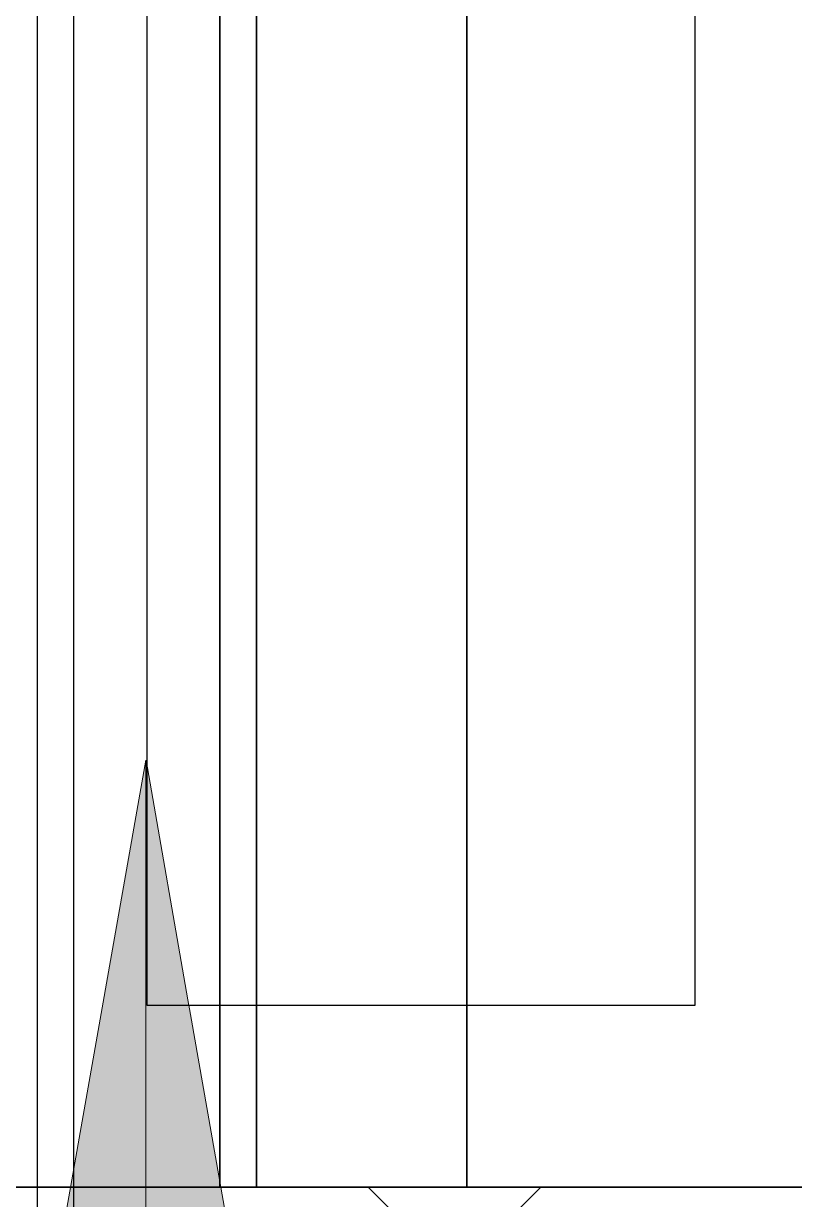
# Model space of a CAD drawing. Header units: millimetres. Extents: x -853432 to -773672, y -18171 to 22484.
# Drawn here: x -784700 to -784278, y -3778 to -3134 of the extents above; entities that cross this region are included whole.
import ezdxf
from ezdxf.xclip import XClip

# ---------------------------------------------------------------- set-up
doc = ezdxf.new("R2010")
doc.units = ezdxf.units.MM
doc.header["$XCLIPFRAME"] = 0
doc.linetypes.add('- SOM Dash 1_8_', pattern=[4.7625, 3.175, -1.5875])
doc.layers.add('000 - WIPEOUT', color=250, linetype='Continuous')
doc.layers.add('A11_ALU.SOLID SHEET', color=2, linetype='Continuous')
for name, color, linetype, lineweight in [('A-GLAZ-CURT', 2, 'Continuous', 9), ('A-WALL-FNSH', 2, 'Continuous', 35), ('A-WALL-PATT', 1, 'Continuous', 35), ('G-ANNO-TEXT', 3, 'Continuous', 9), ('I-WALL-E', 2, 'Continuous', 35)]:
    doc.layers.add(name, color=color, linetype=linetype, lineweight=lineweight)

# ---------------------------------------------------------------- blocks, each defined once
blk = doc.blocks.new('PPLS-PP19_Custom Tile Pattern - Custom Tile Pattern-V170-4251-01 ENLARGED CONCOURSE LEVEL - REFLECTED CEILING PLAN - SHEET 2')
at = {"layer": 'A-GLAZ-CURT'}
for p, q in [((-300, 0), (300, 0)), ((300, 0), (-300, 0)), ((195.99, 0), (213.31, 0)), ((213.31, 0), (195.99, 0)), ((230.06, 0), (300, 0))]:
    blk.add_line(p, q, dxfattribs=at)
for points, knots in [([(193.8, 0), (193.33, 0), (190.11, 0), (183.13, 0), (171, 0), (161.95, 0), (161.28, 0), (158.35, 0), (157.85, 0), (157.77, 0)], [-11665.349007, -11665.349007, -11665.349007, -11665.349007, -11565.880756, -11105.624034, -10839.086983, -10768.332124, -10666.779182, -10580.760289, -10550.278881, -10550.278881, -10550.278881, -10550.278881]), ([(300, 0), (286.53, 0), (254.22, 0), (207.11, 0), (177.41, 0), (159.34, 0), (158.33, 0), (158.3, 0)], [-285.253232, -285.253232, -285.253232, -285.253232, -244.693688, -187.987675, -143.776725, -129.632772, -123.352749, -123.352749, -123.352749, -123.352749]), ([(247.1, 0), (246.76, 0), (245.04, 0), (238.34, 0), (226.56, 0), (221.1, 0), (200.27, 0), (182.99, 0), (174.27, 0), (169.67, 0), (168.99, 0)], [-9649.085549, -9649.085549, -9649.085549, -9649.085549, -9581.591397, -9406.094246, -9221.510254, -9016.44624, -8717.832359, -8253.978395, -8152.463617, -8069.855175, -8069.855175, -8069.855175, -8069.855175]), ([(215.22, 0), (214.62, 0), (210.55, 0), (203.98, 0), (187.54, 0), (175.3, 0), (169.49, 0)], [-203.825446, -203.825446, -203.825446, -203.825446, -198.527383, -184.406837, -162.427601, -142.916156, -142.916156, -142.916156, -142.916156]), ([(171.51, 0), (176.48, 0), (193.23, 0), (201.73, 0), (208.81, 0), (213.9, 0), (241.96, 0), (266.73, 0), (281.71, 0), (291.71, 0), (296.52, 0), (297.86, 0), (298.09, 0)], [-7971.819559, -7971.819559, -7971.819559, -7971.819559, -7784.112253, -7606.717214, -7289.299508, -7042.621073, -6582.165592, -6068.460911, -5766.029927, -5566.724884, -5280.360606, -5199.253518, -5199.253518, -5199.253518, -5199.253518]), ([(176.43, 0), (179.75, 0), (187.25, 0), (208.82, 0), (219.42, 0), (230.06, 0)], [-61.676374, -61.676374, -61.676374, -61.676374, -41.623857, -24.459831, 0, 0, 0, 0]), ([(176.5, 0), (180.81, 0), (188.26, 0), (193.62, 0), (194.69, 0), (194.79, 0)], [-795.364705, -795.364705, -795.364705, -795.364705, -529.74427, -295.064701, -265.121568, -265.121568, -265.121568, -265.121568]), ([(176.6, 0), (180.71, 0), (189.44, 0), (201.08, 0), (207.47, 0), (213.96, 0), (215.11, 0)], [-250.678746, -250.678746, -250.678746, -250.678746, -237.955587, -223.92608, -215.862851, -208.75215, -208.75215, -208.75215, -208.75215]), ([(300, 0), (288.22, 0), (262, 0), (230.43, 0), (219.94, 0), (219.02, 0)], [-12528.858583, -12528.858583, -12528.858583, -12528.858583, -11905.454923, -11162.864862, -10856.732305, -10856.732305, -10856.732305, -10856.732305]), ([(219.9, 0), (220.86, 0), (227.84, 0), (242.06, 0), (246.54, 0), (246.96, 0)], [-10670.940496, -10670.940496, -10670.940496, -10670.940496, -10511.382485, -9925.173265, -9834.877357, -9834.877357, -9834.877357, -9834.877357]), ([(284.76, 0), (284.76, 0), (285.09, 0), (287.47, 0), (293.59, 0), (297.76, 0), (300, 0)], [-4110.630118, -4110.630118, -4110.630118, -4110.630118, -4053.389046, -3959.664717, -3862.421465, -3746.95702, -3746.95702, -3746.95702, -3746.95702]), ([(297.38, 0), (295.84, 0), (291.62, 0), (285.38, 0), (284.87, 0)], [-4803.172655, -4803.172655, -4803.172655, -4803.172655, -4358.271401, -4143.037883, -4143.037883, -4143.037883, -4143.037883])]:
    blk.add_open_spline(points, degree=3, knots=knots, dxfattribs=at)
blk.add_open_spline([(195.11, 0), (194.91, 0), (194.44, 0), (193.8, 0)], degree=3, dxfattribs=at)
blk = doc.blocks.new('PPLS-PP19_Custom Tile Pattern - Custom Tile Pattern-V171-4251-01 ENLARGED CONCOURSE LEVEL - REFLECTED CEILING PLAN - SHEET 2')
at = {"layer": 'A-GLAZ-CURT'}
for p, q in [((-300, 0), (300, 0)), ((300, 0), (-300, 0)), ((-293.07, 0), (-287, 0)), ((-287, 0), (-293.07, 0)), ((-286.24, 0), (-275.75, 0)), ((-275.75, 0), (-286.24, 0)), ((-222.32, 0), (-217.32, 0)), ((-217.32, 0), (-222.32, 0)), ((-216.25, 0), (-205, 0)), ((-205, 0), (-216.25, 0))]:
    blk.add_line(p, q, dxfattribs=at)
at = {"layer": 'A-GLAZ-CURT', "flags": 128}
for points in [[(-300, 0), (-291.56, 0), (-283.3, 0), (-275.2, 0), (-267.26, 0), (-259.45, 0), (-251.77, 0), (-244.2, 0), (-236.74, 0), (-229.36, 0), (-222.06, 0), (-214.83, 0), (-207.71, 0), (-200.76, 0), (-194.02, 0), (-187.54, 0), (-181.38, 0), (-175.58, 0), (-170.25, 0), (-165.64, 0), (-162.01, 0), (-159.53, 0), (-157.46, 0), (-154.52, 0), (-149.42, 0)], [(-125.17, 0), (-128.55, 0), (-134.16, 0), (-140.03, 0), (-145.5, 0), (-150.63, 0), (-155.53, 0), (-160.27, 0), (-164.95, 0), (-169.65, 0), (-174.47, 0), (-179.49, 0), (-184.81, 0), (-190.44, 0), (-196.37, 0), (-202.58, 0), (-209.04, 0), (-215.73, 0), (-222.63, 0), (-229.72, 0), (-236.97, 0), (-244.39, 0), (-251.96, 0), (-259.67, 0), (-267.51, 0), (-275.48, 0), (-283.55, 0), (-291.73, 0), (-300, 0)], [(-148.48, 0), (-141.84, 0), (-132.81, 0), (-126.08, 0)]]:
    blk.add_lwpolyline(points, dxfattribs=at)
at = {"layer": 'A-GLAZ-CURT'}
for points, knots in [([(-300, 0), (-284.65, 0), (-236.57, 0), (-174.61, 0), (-129.95, 0), (-110.8, 0), (-99.5, 0), (-91.46, 0)], [-5323.127839, -5323.127839, -5323.127839, -5323.127839, -4502.809032, -2700.551212, -1002.059161, -460.363443, 0, 0, 0, 0]), ([(-217.28, 0), (-237.39, 0), (-263.85, 0), (-294.48, 0), (-300, 0)], [-15063.129997, -15063.129997, -15063.129997, -15063.129997, -13729.592194, -13439.944408, -13439.944408, -13439.944408, -13439.944408]), ([(-217.46, 0), (-223.86, 0), (-236, 0), (-255.22, 0), (-262.59, 0), (-264.9, 0), (-265.4, 0)], [-1195.397769, -1195.397769, -1195.397769, -1195.397769, -858.079193, -543.655514, -208.940337, 0, 0, 0, 0]), ([(-258.6, 0), (-257.91, 0), (-254.26, 0), (-241.25, 0), (-227.61, 0), (-219, 0), (-217.28, 0)], [-5722.54675, -5722.54675, -5722.54675, -5722.54675, -5657.471696, -5413.335975, -5017.494783, -4920.081411, -4920.081411, -4920.081411, -4920.081411]), ([(-133.82, 0), (-135.51, 0), (-137.8, 0), (-149.31, 0), (-162.01, 0), (-177.91, 0), (-199.46, 0), (-216.65, 0), (-231.26, 0), (-233.46, 0), (-234, 0)], [-2731.647847, -2731.647847, -2731.647847, -2731.647847, -2418.507304, -2308.929706, -2113.765672, -1763.376603, -1422.553702, -978.033455, -846.069444, -682.911962, -682.911962, -682.911962, -682.911962]), ([(-233.49, 0), (-233.44, 0), (-232.38, 0), (-230.74, 0), (-225.3, 0), (-223.63, 0)], [-455.274641, -455.274641, -455.274641, -455.274641, -440.605512, -119.536984, 0, 0, 0, 0]), ([(-223.63, 0), (-219.39, 0), (-206.17, 0), (-188.58, 0), (-169.02, 0), (-152.12, 0), (-136.84, 0), (-127.33, 0), (-124.19, 0), (-123.43, 0), (-123.28, 0)], [-5463.295695, -5463.295695, -5463.295695, -5463.295695, -5161.076232, -4739.070012, -4465.409639, -4149.119819, -3839.893365, -3647.167523, -3488.92562, -3439.852845, -3439.852845, -3439.852845, -3439.852845]), ([(-148.32, 0), (-149, 0), (-151.03, 0), (-158.72, 0), (-174.02, 0), (-185.59, 0), (-202.75, 0), (-213.45, 0), (-217.29, 0)], [-2649.951682, -2649.951682, -2649.951682, -2649.951682, -2477.344047, -2237.412286, -2029.680487, -1755.085331, -1400.429864, -1198.405893, -1198.405893, -1198.405893, -1198.405893]), ([(-217.07, 0), (-215.6, 0), (-211.14, 0), (-200.2, 0), (-185.8, 0), (-171.77, 0), (-158.7, 0), (-157.22, 0)], [-4916.013316, -4916.013316, -4916.013316, -4916.013316, -4832.723979, -4666.091899, -4349.945572, -4000.813434, -3840.635403, -3840.635403, -3840.635403, -3840.635403]), ([(-149.12, 0), (-168.56, 0), (-190.85, 0), (-215.54, 0), (-216.22, 0)], [-16733.021146, -16733.021146, -16733.021146, -16733.021146, -15131.813646, -15086.482777, -15086.482777, -15086.482777, -15086.482777]), ([(-118.78, 0), (-121.86, 0), (-126.28, 0), (-136.96, 0), (-147.46, 0), (-150.03, 0), (-150.57, 0)], [-5938.474035, -5938.474035, -5938.474035, -5938.474035, -5700.061948, -5508.838257, -5298.784692, -5196.16478, -5196.16478, -5196.16478, -5196.16478]), ([(-150.34, 0), (-150.07, 0), (-149.51, 0), (-148.9, 0), (-148.61, 0)], [-4948.728362, -4948.728362, -4948.728362, -4948.728362, -4883.323924, -4825.010153, -4825.010153, -4825.010153, -4825.010153]), ([(-26.75, 0), (-27.82, 0), (-36.18, 0), (-53.55, 0), (-78.2, 0), (-110.94, 0), (-130.27, 0), (-147.01, 0), (-148.65, 0)], [-8718.362214, -8718.362214, -8718.362214, -8718.362214, -8532.293389, -8073.216054, -7508.296369, -7004.680444, -6449.282163, -6292.690803, -6292.690803, -6292.690803, -6292.690803]), ([(-148.36, 0), (-146.46, 0), (-141.55, 0), (-127.26, 0), (-107.3, 0), (-90.42, 0), (-75.26, 0), (-68.41, 0), (-65.12, 0), (-63.63, 0)], [-4808.837637, -4808.837637, -4808.837637, -4808.837637, -4440.880425, -4054.690705, -3793.097032, -3402.597032, -3144.956779, -3050.982048, -2969.237017, -2969.237017, -2969.237017, -2969.237017]), ([(-80.14, 0), (-81.02, 0), (-95.25, 0), (-118.03, 0), (-143.71, 0), (-148.33, 0)], [-19057.545901, -19057.545901, -19057.545901, -19057.545901, -18935.241197, -17136.203329, -16754.503532, -16754.503532, -16754.503532, -16754.503532]), ([(-137.88, 0), (-140.56, 0), (-145.87, 0), (-147.22, 0), (-148.24, 0)], [-3187.727384, -3187.727384, -3187.727384, -3187.727384, -2919.378265, -2656.439487, -2656.439487, -2656.439487, -2656.439487]), ([(-148.23, 0), (-146.94, 0), (-140.15, 0), (-137.28, 0), (-133.93, 0), (-128.78, 0), (-126.5, 0)], [-6162.058746, -6162.058746, -6162.058746, -6162.058746, -6017.569127, -5560.701257, -5364.112219, -5231.017328, -5231.017328, -5231.017328, -5231.017328]), ([(-148.14, 0), (-148.02, 0), (-145.93, 0), (-143.57, 0), (-138.62, 0)], [-3379.759155, -3379.759155, -3379.759155, -3379.759155, -3371.022232, -3227.460399, -3227.460399, -3227.460399, -3227.460399]), ([(-86.16, 0), (-91.37, 0), (-104.13, 0), (-122.65, 0), (-139.03, 0), (-146.11, 0), (-146.95, 0)], [-1681.3698, -1681.3698, -1681.3698, -1681.3698, -1374.161226, -945.742622, -741.901385, -489.130243, -489.130243, -489.130243, -489.130243]), ([(-146.69, 0), (-146.59, 0), (-145.49, 0), (-135.69, 0), (-128.29, 0), (-125.15, 0)], [-420.34245, -420.34245, -420.34245, -420.34245, -406.956646, -290.263673, 0, 0, 0, 0]), ([(-127.41, 0), (-131.63, 0), (-133.16, 0), (-134.09, 0), (-134.15, 0)], [-8540.990293, -8540.990293, -8540.990293, -8540.990293, -8266.114998, -8246.473386, -8246.473386, -8246.473386, -8246.473386]), ([(-134.15, 0), (-133.32, 0), (-130.31, 0), (-117.33, 0), (-94.88, 0), (-84, 0), (-80.33, 0)], [-7657.439573, -7657.439573, -7657.439573, -7657.439573, -7293.749979, -6839.55839, -6236.997189, -5890.338133, -5890.338133, -5890.338133, -5890.338133]), ([(-120.13, 0), (-120.14, 0), (-120.24, 0), (-121.3, 0), (-129.25, 0), (-133.82, 0)], [-2933.992132, -2933.992132, -2933.992132, -2933.992132, -2920.575025, -2840.280255, -2731.647847, -2731.647847, -2731.647847, -2731.647847]), ([(-113.43, 0), (-113.44, 0), (-113.96, 0), (-119.73, 0), (-125.43, 0), (-127.03, 0), (-127.41, 0)], [-328.499627, -328.499627, -328.499627, -328.499627, -282.672656, -98.539552, -24.539552, 0, 0, 0, 0]), ([(-126.5, 0), (-122.44, 0), (-108.71, 0), (-93.31, 0), (-82.26, 0), (-79.38, 0)], [-5231.017328, -5231.017328, -5231.017328, -5231.017328, -4994.692869, -4542.524482, -4376.498026, -4376.498026, -4376.498026, -4376.498026]), ([(-125.15, 0), (-124.93, 0), (-121.96, 0), (-113.01, 0), (-98.9, 0), (-88.91, 0), (-81.4, 0), (-79.76, 0)], [-3362.7396, -3362.7396, -3362.7396, -3362.7396, -3342.215224, -3074.362186, -2902.289527, -2605.247022, -2522.0547, -2522.0547, -2522.0547, -2522.0547]), ([(-122.08, 0), (-122.01, 0), (-121.69, 0), (-121.2, 0), (-120.88, 0)], [-3136.336417, -3136.336417, -3136.336417, -3136.336417, -3110.304437, -3035.164275, -3035.164275, -3035.164275, -3035.164275]), ([(-36.33, 0), (-36.43, 0), (-37.27, 0), (-45.02, 0), (-46.13, 0), (-60.59, 0), (-81.23, 0), (-99.51, 0), (-114.02, 0), (-117.28, 0), (-118.78, 0)], [-1855.773136, -1855.773136, -1855.773136, -1855.773136, -1810.870157, -1672.078046, -1405.135169, -1060.00838, -740.068933, -229.489605, -116.330425, 0, 0, 0, 0]), ([(-117.74, 0), (-117.19, 0), (-114.78, 0), (-113.43, 0), (-113.43, 0)], [-821.249067, -821.249067, -821.249067, -821.249067, -394.672656, -330.879064, -330.879064, -330.879064, -330.879064]), ([(-79.79, 0), (-81.1, 0), (-91.75, 0), (-107.61, 0), (-116.56, 0), (-117.56, 0)], [-2299.497386, -2299.497386, -2299.497386, -2299.497386, -2193.204658, -1433.981041, -985.49888, -985.49888, -985.49888, -985.49888]), ([(-115.82, 0), (-114.96, 0), (-110.41, 0), (-96.78, 0), (-71.33, 0), (-42.53, 0), (-12.78, 0), (4.23, 0), (9.64, 0), (10.14, 0), (10.18, 0)], [-5724.064692, -5724.064692, -5724.064692, -5724.064692, -5430.283136, -5103.229623, -4799.173296, -4065.652676, -3589.737505, -3285.047089, -3066.359526, -3044.715262, -3044.715262, -3044.715262, -3044.715262]), ([(-79.39, 0), (-85.11, 0), (-96.25, 0), (-112.01, 0), (-114.94, 0), (-115.63, 0)], [-1088.070987, -1088.070987, -1088.070987, -1088.070987, -789.402658, -501.969187, -243.577221, -243.577221, -243.577221, -243.577221]), ([(-91.46, 0), (-90.09, 0), (-86.51, 0), (-82.66, 0), (-80.43, 0)], [-19832.387487, -19832.387487, -19832.387487, -19832.387487, -19753.885894, -19638.67709, -19638.67709, -19638.67709, -19638.67709]), ([(-79.79, 0), (-81.24, 0), (-82.76, 0), (-83.28, 0), (-83.28, 0)], [-1608.428934, -1608.428934, -1608.428934, -1608.428934, -1424.436217, -1393.971743, -1393.971743, -1393.971743, -1393.971743]), ([(-83.28, 0), (-83.28, 0), (-82.95, 0), (-80.89, 0), (-79.53, 0)], [-1393.4169, -1393.4169, -1393.4169, -1393.4169, -1353.722004, -1286.743147, -1286.743147, -1286.743147, -1286.743147]), ([(-29.03, 0), (-33.97, 0), (-43.74, 0), (-56.37, 0), (-71.66, 0), (-76.16, 0), (-79.23, 0), (-79.4, 0)], [-2680.714891, -2680.714891, -2680.714891, -2680.714891, -2413.671296, -2161.752162, -2006.592567, -1646.621388, -1624.815278, -1624.815278, -1624.815278, -1624.815278]), ([(-36.62, 0), (-36.62, 0), (-40.35, 0), (-44.32, 0), (-57.94, 0), (-72.85, 0), (-79.39, 0)], [-4069.478503, -4069.478503, -4069.478503, -4069.478503, -3858.647035, -3538.256648, -2842.901703, -2310.351674, -2310.351674, -2310.351674, -2310.351674]), ([(-79.39, 0), (-79.18, 0), (-74.84, 0), (-62.97, 0), (-48.14, 0), (-36.49, 0), (-33.57, 0), (-29.94, 0), (-28.57, 0)], [-1284.503652, -1284.503652, -1284.503652, -1284.503652, -1274.333717, -1073.56893, -651.549973, -296.515819, -83.513472, 0, 0, 0, 0]), ([(-79.39, 0), (-75.58, 0), (-70.26, 0), (-65.93, 0), (-65.07, 0)], [-2515.763006, -2515.763006, -2515.763006, -2515.763006, -2322.099534, -2241.8264, -2241.8264, -2241.8264, -2241.8264]), ([(-79.37, 0), (-77.84, 0), (-70.56, 0), (-62.74, 0), (-60.36, 0), (-59.97, 0)], [-5859.921657, -5859.921657, -5859.921657, -5859.921657, -5713.340575, -5140.470607, -5006.787413, -5006.787413, -5006.787413, -5006.787413]), ([(-79.36, 0), (-77.85, 0), (-75.21, 0), (-72.73, 0), (-72.64, 0), (-72.64, 0)], [-19620.057612, -19620.057612, -19620.057612, -19620.057612, -19541.04734, -19478.625389, -19471.062469, -19471.062469, -19471.062469, -19471.062469]), ([(-63.96, 0), (-64.13, 0), (-70.11, 0), (-75.97, 0), (-79.08, 0)], [-2171.769325, -2171.769325, -2171.769325, -2171.769325, -2007.031671, -1821.48395, -1821.48395, -1821.48395, -1821.48395]), ([(9.32, 0), (9.08, 0), (7.65, 0), (2.57, 0), (-12.23, 0), (-25.64, 0), (-40, 0), (-56.24, 0), (-69.67, 0), (-76.78, 0), (-78.93, 0)], [-2922.926651, -2922.926651, -2922.926651, -2922.926651, -2882.788014, -2720.818881, -2518.50168, -2125.455881, -1792.521578, -1466.981642, -1208.454564, -1096.097494, -1096.097494, -1096.097494, -1096.097494]), ([(-78.48, 0), (-72.44, 0), (-61.77, 0), (-54.4, 0), (-48.53, 0), (-30.79, 0), (-18.03, 0), (8.61, 0), (15.02, 0), (22.91, 0), (31, 0), (39.04, 0), (50.66, 0), (56.44, 0), (58.55, 0)], [-4359.181107, -4359.181107, -4359.181107, -4359.181107, -4008.285538, -3689.699207, -3546.54457, -3315.260113, -2864.387349, -2439.246196, -2084.094819, -1956.422387, -1818.904206, -1645.594513, -1443.202566, -1254.611295, -1254.611295, -1254.611295, -1254.611295]), ([(-66.39, 0), (-66.39, 0), (-63.63, 0), (-53.63, 0), (-34.42, 0), (-29.82, 0), (-29.19, 0)], [-2493.31794, -2493.31794, -2493.31794, -2493.31794, -2315.303971, -1809.437387, -963.711516, -666.19313, -666.19313, -666.19313, -666.19313]), ([(31.18, 0), (25.97, 0), (11.99, 0), (-16.92, 0), (-47.42, 0), (-65.77, 0), (-66.37, 0), (-66.38, 0)], [-4496.803627, -4496.803627, -4496.803627, -4496.803627, -4222.080604, -3745.412743, -2981.410125, -2542.574734, -2498.224237, -2498.224237, -2498.224237, -2498.224237]), ([(-63.63, 0), (-61.49, 0), (-57.39, 0), (-54.49, 0), (-45.2, 0), (-40.79, 0), (-40.46, 0), (-40.44, 0)], [-2969.237017, -2969.237017, -2969.237017, -2969.237017, -2851.217951, -2734.127174, -2474.780881, -2410.990208, -2350.645972, -2350.645972, -2350.645972, -2350.645972]), ([(-58.83, 0), (-58.37, 0), (-57.29, 0), (-54.23, 0), (-46.33, 0), (-42.62, 0), (-41.76, 0)], [-4859.52896, -4859.52896, -4859.52896, -4859.52896, -4680.891996, -4469.85053, -4321.566175, -4270.495146, -4270.495146, -4270.495146, -4270.495146]), ([(-51.83, 0), (-51.83, 0), (-51.78, 0), (-47.4, 0), (-46.01, 0), (-40.22, 0), (-36.78, 0)], [-632.814994, -632.814994, -632.814994, -632.814994, -627.965721, -508.377888, -260.442412, 0, 0, 0, 0]), ([(57.51, 0), (56.14, 0), (48.78, 0), (37, 0), (24.07, 0), (12.82, 0), (-2.9, 0), (-20.62, 0), (-32.81, 0), (-44.85, 0), (-51.43, 0), (-51.79, 0)], [-2708.625699, -2708.625699, -2708.625699, -2708.625699, -2634.532728, -2313.748533, -2106.613311, -1925.670641, -1617.263037, -1290.787923, -1039.307308, -819.71621, -644.910881, -644.910881, -644.910881, -644.910881]), ([(-41.76, 0), (-39.9, 0), (-37.72, 0), (-36.92, 0), (-36.77, 0)], [-4270.495146, -4270.495146, -4270.495146, -4270.495146, -4161.040818, -4106.245333, -4106.245333, -4106.245333, -4106.245333]), ([(-36.78, 0), (-32.43, 0), (-19.22, 0), (8.83, 0), (37.42, 0), (55.25, 0), (58.49, 0)], [-6191.144455, -6191.144455, -6191.144455, -6191.144455, -5862.463379, -5340.621928, -4573.028122, -4398.459755, -4398.459755, -4398.459755, -4398.459755]), ([(-36.29, 0), (-36.29, 0), (-34.66, 0), (-28.88, 0), (-26.95, 0), (-26.54, 0)], [-9150.272121, -9150.272121, -9150.272121, -9150.272121, -9057.163041, -8919.836787, -8834.607043, -8834.607043, -8834.607043, -8834.607043]), ([(30.82, 0), (29.27, 0), (20.14, 0), (3.54, 0), (-16.58, 0), (-34.76, 0), (-36.04, 0)], [-10462.034656, -10462.034656, -10462.034656, -10462.034656, -10363.088938, -9884.23066, -9424.652049, -9182.880979, -9182.880979, -9182.880979, -9182.880979]), ([(-33.34, 0), (-33.34, 0), (-32.93, 0), (-31.16, 0), (-30.52, 0)], [-2415.024266, -2415.024266, -2415.024266, -2415.024266, -2357.633367, -2323.618664, -2323.618664, -2323.618664, -2323.618664]), ([(70.61, 0), (66.16, 0), (55.8, 0), (39.61, 0), (24.74, 0), (2.64, 0), (-17.84, 0), (-30.57, 0), (-31.82, 0), (-32, 0)], [-4647.237329, -4647.237329, -4647.237329, -4647.237329, -4326.416877, -4098.545751, -3766.694881, -3333.063701, -2994.501669, -2698.150104, -2614.070998, -2614.070998, -2614.070998, -2614.070998]), ([(-30.76, 0), (-30.73, 0), (-29.99, 0), (-23.47, 0), (-15.75, 0), (-15.19, 0)], [-54176.191683, -54176.191683, -54176.191683, -54176.191683, -54157.274271, -53749.15266, -53717.791567, -53717.791567, -53717.791567, -53717.791567]), ([(-30.52, 0), (-27.11, 0), (-21.38, 0), (-14.25, 0), (-10.46, 0)], [-2323.618664, -2323.618664, -2323.618664, -2323.618664, -2142.497158, -1948.442442, -1948.442442, -1948.442442, -1948.442442]), ([(-13, 0), (-14.35, 0), (-17.68, 0), (-25.97, 0), (-29.52, 0), (-30.21, 0)], [-55207.591944, -55207.591944, -55207.591944, -55207.591944, -54789.006179, -54461.685999, -54290.791712, -54290.791712, -54290.791712, -54290.791712]), ([(8.33, 0), (8.19, 0), (7.18, 0), (0.32, 0), (-13.89, 0), (-24.92, 0), (-29.03, 0)], [-3574.286521, -3574.286521, -3574.286521, -3574.286521, -3526.962355, -3285.499107, -2903.012179, -2680.714891, -2680.714891, -2680.714891, -2680.714891]), ([(-28.98, 0), (-28.66, 0), (-27.39, 0), (-24.45, 0), (-22.56, 0)], [-166.548282, -166.548282, -166.548282, -166.548282, -102.06493, 0, 0, 0, 0]), ([(-28.57, 0), (-26.93, 0), (-20.29, 0), (-11.45, 0), (2.08, 0), (13.15, 0), (21.24, 0), (24.62, 0), (24.72, 0), (24.72, 0)], [-5361.429781, -5361.429781, -5361.429781, -5361.429781, -5261.36855, -5050.479954, -4785.90057, -4596.498881, -4445.288762, -4384.376941, -4376.041937, -4376.041937, -4376.041937, -4376.041937]), ([(-22.56, 0), (-20.27, 0), (-17.03, 0), (-12.93, 0), (-11.25, 0), (-10.39, 0)], [-56468.192263, -56468.192263, -56468.192263, -56468.192263, -56344.022017, -56303.229861, -56249.620742, -56249.620742, -56249.620742, -56249.620742]), ([(-15.19, 0), (-13.07, 0), (7.48, 0), (42.82, 0), (88.72, 0), (120.63, 0), (138.28, 0), (138.53, 0)], [-461.142613, -461.142613, -461.142613, -461.142613, -429.606584, -390.253598, -346.313304, -291.370682, -290.5735, -290.5735, -290.5735, -290.5735]), ([(-9.88, 0), (-8.76, 0), (-7.28, 0), (-6.6, 0), (-6.44, 0)], [-56238.992205, -56238.992205, -56238.992205, -56238.992205, -56166.290093, -56124.392176, -56124.392176, -56124.392176, -56124.392176]), ([(-9.76, 0), (-5.45, 0), (9.13, 0), (22.06, 0), (37.44, 0), (45.92, 0), (53.9, 0), (57.47, 0), (58.52, 0)], [-1936.348887, -1936.348887, -1936.348887, -1936.348887, -1716.209403, -1206.526904, -1089.329421, -901.315459, -753.071572, -689.157901, -689.157901, -689.157901, -689.157901]), ([(-6.54, 0), (-6.73, 0), (-7.2, 0), (-7.6, 0), (-7.79, 0)], [-56009.792147, -56009.792147, -56009.792147, -56009.792147, -55949.290093, -55895.192118, -55895.192118, -55895.192118, -55895.192118]), ([(-2.63, 0), (-2.47, 0), (-1.22, 0), (4.92, 0), (15.97, 0), (22.54, 0), (24.49, 0)], [-226.825321, -226.825321, -226.825321, -226.825321, -220.269177, -206.416616, -198.214427, -187.717507, -187.717507, -187.717507, -187.717507]), ([(103.09, 0), (101.08, 0), (86.31, 0), (63.34, 0), (35.84, 0), (12, 0), (3.08, 0), (-1.67, 0), (-2.25, 0)], [-375.435014, -375.435014, -375.435014, -375.435014, -369.147452, -330.153101, -307.516438, -285.83788, -246.234814, -234.646884, -234.646884, -234.646884, -234.646884])]:
    blk.add_open_spline(points, degree=3, knots=knots, dxfattribs=at)
for points in [[(-152.35, 0), (-151.18, 0), (-149.83, 0), (-148.34, 0)], [(-79.39, 0), (-81.64, 0), (-83.89, 0), (-86.16, 0)], [(-72.93, 0), (-74.71, 0), (-76.92, 0), (-79.38, 0)], [(-39.84, 0), (-39.08, 0), (-38.11, 0), (-37.36, 0)]]:
    blk.add_open_spline(points, degree=3, dxfattribs=at)
blk = doc.blocks.new('*U634')
at = {"layer": 'A-GLAZ-CURT'}
for name, p in [('PPLS-PP19_Custom Tile Pattern - Custom Tile Pattern-V170-4251-01 ENLARGED CONCOURSE LEVEL - REFLECTED CEILING PLAN - SHEET 2', (51002.37, -7350)), ('PPLS-PP19_Custom Tile Pattern - Custom Tile Pattern-V171-4251-01 ENLARGED CONCOURSE LEVEL - REFLECTED CEILING PLAN - SHEET 2', (51602.37, -7350))]:
    blk.add_blockref(name, p, dxfattribs=at)
blk = doc.blocks.new('*U1052')
blk.add_lwpolyline([(0, -10), (10115, -10), (10115, 10), (0, 10)], close=True)
blk = doc.blocks.new('*U1051')
at = {"color": 3}
blk.add_wipeout([(-437.5, 20550), (437.5, 20550), (437.5, 20250), (-437.5, 20250)], dxfattribs=at).dxf.layer = '000 - WIPEOUT'
at = {"layer": 'A11_ALU.SOLID SHEET', "color": 0, "linetype": 'ByBlock'}
blk.add_lwpolyline([(-437.5, 20250), (437.5, 20250), (437.5, 20550), (-437.5, 20550)], close=True, dxfattribs=at)
blk = doc.blocks.new('*U1213')
blk.add_lwpolyline([(22690, -750), (19166.45, -750), (19116.45, -700), (18966.44, -550), (-101025.39, -550), (-101025.39, -6704.96), (-96300, -6704.96), (-96300, -7350), (-94497.63, -7350), (17250, -7350), (17250, -6849.96), (18300, -6849.96), (22690, -6849.96)], close=True)
at = {"rotation": 270}
blk.add_blockref('*U1052', (-40000, 2515), dxfattribs=at)
at = {"layer": 'A11_ALU.SOLID SHEET', "color": 0, "linetype": 'ByBlock', "rotation": 90}
blk.add_blockref('*U1051', (-19400, -6813), dxfattribs=at)

msp = doc.modelspace()

# ---------------------------------------------------------------- block references
at = {"layer": 'A11_ALU.SOLID SHEET'}
ref = msp.add_blockref('*U1213', (-744682.37, 3579.02), dxfattribs=at)
XClip(ref).set_block_clipping_path([(-104690.1238047112, -9620.0029952966), (-34092.6543255156, 14392.9971737705)])

# ---------------------------------------------------------------- next in the draw order: hatches: boundary and pattern name
at = {"layer": 'A-WALL-PATT', "lineweight": 9}
h = msp.add_hatch(dxfattribs=at)
h.set_pattern_fill('FP_4', color=256, style=0, pattern_type=2)
h.set_pattern_definition([(45, (0, 0), (-212.13203, 212.13203), []), (135, (0, 0), (-212.13203, -212.13203), [])])
h.paths.add_polyline_path([(-779464.45, -3820.98), (-778775.03, -3820.98), (-778775.03, -3770.98), (-827933.88, -3770.98), (-828045.79, -3820.98), (-779602.34, -3820.98)])
h.paths.add_polyline_path([(-828965.42, -3820.98), (-828156.1, -3820.98), (-828044.19, -3770.98), (-841032.37, -3770.98), (-841032.37, -3820.98), (-829103.3, -3820.98)])
at = {"layer": 'G-ANNO-TEXT'}
msp.add_hatch(color=7, dxfattribs=at).paths.add_polyline_path([(-784633.02, -3537.46), (-784685.92, -3837.46), (-784580.12, -3837.46)])

# ---------------------------------------------------------------- next in the draw order: linework, layer by layer
at = {"layer": 'A-WALL-FNSH', "color": 250}
msp.add_line((-785180, -3770.98), (-783980, -3770.98), dxfattribs=at)
at = {"layer": 'G-ANNO-TEXT', "color": 10}
for p, q in [((-784633.02, -3537.46), (-784685.92, -3837.46)), ((-784580.12, -3837.46), (-784633.02, -3537.46)), ((-784633.02, -3537.46), (-784633.02, -14144.11))]:
    msp.add_line(p, q, dxfattribs=at)
at = {"layer": 'I-WALL-E'}
for p, q in [((-784592.37, 6344.02), (-784592.37, -3770.98)), ((-784572.37, -3770.98), (-784572.37, 6344.02)), ((-784592.37, -3770.98), (-784592.37, -2708.75)), ((-784572.37, -2708.75), (-784572.37, -3770.98)), ((-784572.37, -3770.98), (-784592.37, -3770.98))]:
    msp.add_line(p, q, dxfattribs=at)
at = {"layer": 'I-WALL-E', "color": 8, "linetype": '- SOM Dash 1_8_'}
for p, q in [((-784457.37, -3770.98), (-784457.37, -2708.75)), ((-784457.37, -2708.75), (-784457.37, -3770.98))]:
    msp.add_line(p, q, dxfattribs=at)

# ---------------------------------------------------------------- next in the draw order: block references
msp.add_blockref('*U634', (-835882.37, 3579.02))

doc.saveas('drawing.dxf')
